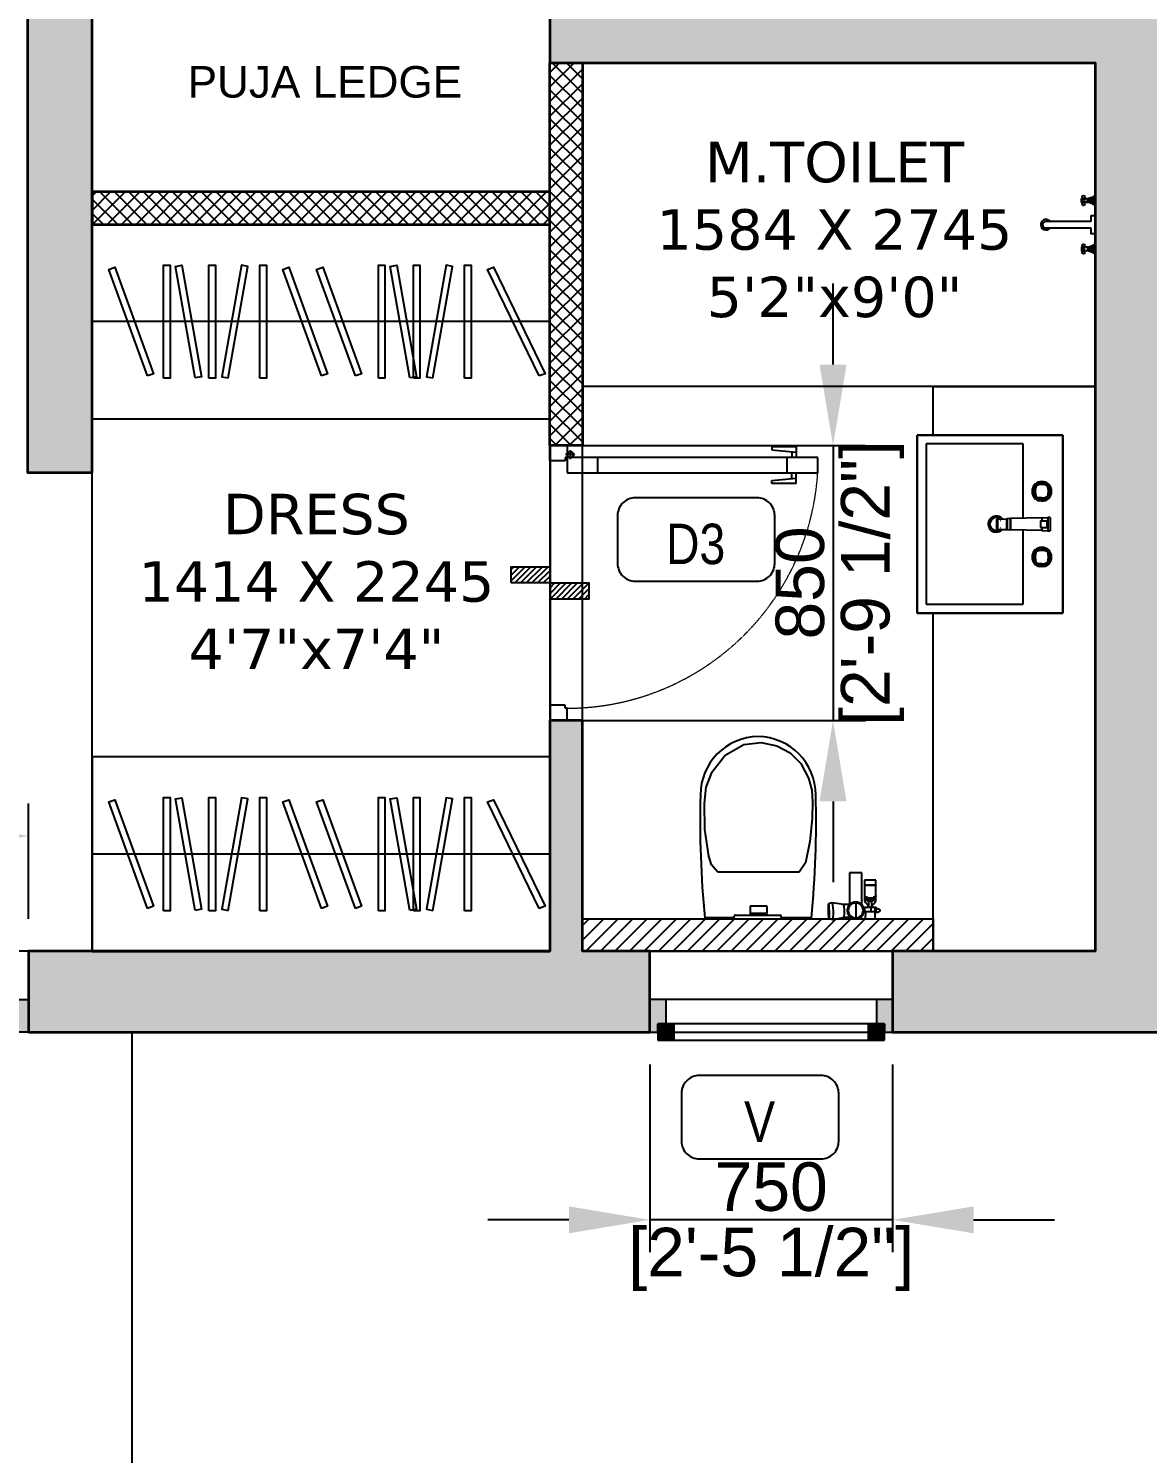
# Model space of a CAD drawing. Header units: millimetres. Extents: x 91566 to 131129, y 141753 to 207061.
# Drawn here: x 117764 to 121221, y 186904 to 191308 of the extents above; entities that cross this region are included whole.
import ezdxf
from ezdxf.enums import TextEntityAlignment as Align

# ---------------------------------------------------------------- set-up
doc = ezdxf.new("R2010")
doc.units = ezdxf.units.MM
doc.linetypes.add('3.5BHK EAST-UN-5$0$DASHED', pattern=[0.75, 0.5, -0.25])
for name, color, linetype in [('A-Dimensions', 4, 'Continuous'), ('A-Door', 11, 'Continuous'), ('A-Door Line', 8, 'Continuous'), ('A-Elevation 10', 8, 'Continuous'), ('A-Fixture', 8, 'Continuous'), ('A-Furniture', 8, 'Continuous'), ('A-Hatch', 252, 'Continuous'), ('A-Room Boundary', 44, 'Continuous'), ('A-Text Main', 44, 'Continuous'), ('A-Ventilator', 4, 'Continuous'), ('A-Window', 4, 'Continuous')]:
    doc.layers.add(name, color=color, linetype=linetype)
doc.layers.add('A-Wall', color=240, linetype='Continuous', lineweight=35)
doc.styles.add('2024-08-29_TOWER-A$0$simplex-0.8', font='simplex.shx', dxfattribs={"width": 0.8})
doc.styles.add('3BHK  WEST_UN-2$0$grid_text', font='verdana.ttf')
doc.styles.add('3BHK  WEST_UN-2$0$Standard', font='arial.ttf')
doc.styles.add('ARIAL', font='ARIALN.TTF')
doc.styles.add('S', font='arial.ttf', dxfattribs={"height": 150})
doc.dimstyles.new('DIMSMALL', dxfattribs={"dimtxt": 150, "dimasz": 250, "dimexe": 100, "dimexo": 100, "dimgap": 25, "dimtad": 1, "dimdec": 0, "dimzin": 0, "dimdsep": 46, "dimtxsty": 'S', "dimcen": 0, "dimdle": 100, "dimclrd": 8, "dimclre": 8, "dimclrt": 256, "dimazin": 0, "dimtfac": 1, "dimtdec": 0, "dimtix": 1, "dimtmove": 0, "dimatfit": 3, "dimldrblk": '12_DatumFilled', "dimfxl": 1, "dimtolj": 1, "dimtzin": 0, "dimlwd": -1, "dimlwe": -1, "dimarcsym": 1})

# ---------------------------------------------------------------- blocks, each defined once
blk = doc.blocks.new('A$C3fc7931c')
at = {"layer": 'A-Window', "linetype": 'Continuous'}
for points in [[(0, -150), (0, -250), (50, -250), (50, -150)], [(1100, -250), (1100, -150), (1050, -150), (1050, -250)]]:
    blk.add_hatch(color=256, dxfattribs=at).paths.add_polyline_path(points)
for p, q in [((0, -150), (0, 0)), ((1100, 0), (0, 0)), ((0, -150), (0, 0)), ((1100, -150), (1100, 0)), ((1100, -150), (1100, 0)), ((0, -250), (0, -150)), ((0, -150), (50, -150)), ((0, -250), (0, -150)), ((0, -250), (0, -150)), ((50, -150), (50, -250)), ((50, -150), (1050, -150)), ((1050, -250), (1050, -150)), ((1050, -150), (1100, -150)), ((1100, -250), (1100, -150)), ((1100, -250), (1100, -150)), ((1100, -250), (1100, -150)), ((1050, -200), (50, -200)), ((1100, -250), (0, -250)), ((50, -250), (0, -250)), ((1050, -250), (50, -250)), ((1100, -250), (1050, -250))]:
    blk.add_line(p, q, dxfattribs=at)
blk = doc.blocks.new('A$C9b4d8ff6')
at = {"layer": 'A-Door'}
for p, q in [((84.9, 827.1), (37.7, 827.1)), ((37.7, 827.1), (37.8, 53.1)), ((85, 53.1), (84.9, 827.1)), ((4.7, 761.1), (37.7, 761.1)), ((4.7, 761.1), (4.7, 685.5)), ((14.1, 685.5), (21.1, 761.1)), ((117.9, 761.1), (84.9, 761.1)), ((108.5, 685.5), (101.5, 761.1)), ((117.9, 761.1), (118, 685.5)), ((19.8, 746.9), (37.7, 746.9)), ((84.9, 732.7), (37.7, 732.7)), ((102.8, 746.9), (84.9, 746.9)), ((4.7, 685.5), (14.1, 685.5)), ((118, 685.5), (108.5, 685.5)), ((84.9, 147.5), (37.7, 147.5)), ((0, 0), (0, 53.1)), ((0, 53.1), (37.8, 53.1)), ((14.2, 62.5), (42.5, 62.5)), ((28.3, 76.7), (28.3, 48.4)), ((37.8, 53.1), (85, 53.1)), ((37.8, 53.1), (37.8, 47.2)), ((37.8, 47.2), (47.2, 47.2)), ((47.2, 47.2), (47.2, 0)), ((85, 53.1), (85, 53.1)), ((802.8, 47.2), (802.8, 0.1)), ((812.2, 47.2), (802.8, 47.2)), ((850, 53.2), (812.2, 53.1)), ((812.2, 53.1), (812.2, 47.2)), ((850, 0.1), (850, 53.2)), ((47.2, 0), (0, 0)), ((802.8, 0.1), (850, 0.1))]:
    blk.add_line(p, q, dxfattribs=at)
blk.add_circle((28.3, 62.5), 9.44, dxfattribs=at)
at = {"layer": 'A-Door', "linetype": '3.5BHK EAST-UN-5$0$DASHED', "lineweight": 0}
blk.add_arc((35.5, 52), 776.7, 0.0858, 86.3542, dxfattribs=at)
blk = doc.blocks.new('A$Cf00fcc3f')
at = {"layer": 'A-Fixture'}
for p, q in [((0, 0), (0, -450)), ((550, 0), (0, 0)), ((0, -450), (0, 0)), ((0, 0), (550, 0)), ((550, -450), (550, 0)), ((550, 0), (550, -450)), ((151.6, -42.4), (150.8, -44.3)), ((151.6, -42.4), (153.6, -41.5)), ((153.7, -44.5), (151.6, -42.4)), ((153.6, -41.5), (163.5, -38.6)), ((155.5, -43.7), (153.6, -41.5)), ((155.5, -43.7), (153.7, -44.5)), ((157.1, -39.5), (155.1, -41.1)), ((164.2, -43.3), (155.2, -46)), ((155.5, -43.7), (164.5, -41)), ((162.3, -36.7), (157.1, -39.5)), ((167.9, -35), (162.3, -36.7)), ((163.5, -38.6), (173.8, -37.6)), ((163.5, -38.6), (164.5, -41)), ((173.8, -42.3), (164.2, -43.3)), ((173.8, -42.3), (164.2, -43.3)), ((164.5, -41), (173.8, -40.1)), ((173.8, -43.9), (164.5, -44.9)), ((173.8, -34.4), (167.9, -35)), ((179.7, -35), (173.8, -34.4)), ((179.7, -35), (173.8, -34.4)), ((173.8, -37.6), (184.1, -38.6)), ((173.8, -37.6), (173.8, -40.1)), ((173.8, -40.1), (183.2, -41)), ((183.4, -43.3), (173.8, -42.3)), ((183.1, -44.9), (173.8, -43.9)), ((185.4, -36.7), (179.7, -35)), ((185.4, -36.7), (179.7, -35)), ((184.1, -38.6), (183.2, -41)), ((183.2, -41), (192.2, -43.7)), ((183.4, -43.3), (192.4, -46)), ((192.4, -46), (183.4, -43.3)), ((184.1, -38.6), (194.1, -41.5)), ((190.6, -39.5), (185.4, -36.7)), ((190.6, -39.5), (185.4, -36.7)), ((192.5, -41.1), (190.6, -39.5)), ((192.5, -41.1), (190.6, -39.5)), ((192.2, -43.7), (194.1, -41.5)), ((192.2, -43.7), (193.9, -44.5)), ((193.9, -44.5), (196, -42.4)), ((194.1, -41.5), (196, -42.4)), ((196, -42.4), (196.9, -44.3)), ((254.8, -39.2), (296, -39.2)), ((254.8, -39.2), (255, -45.5)), ((295.9, -45.5), (296, -39.2)), ((354.8, -42.4), (354, -44.3)), ((354.8, -42.4), (356.8, -41.5)), ((356.9, -44.5), (354.8, -42.4)), ((356.8, -41.5), (366.7, -38.6)), ((358.7, -43.7), (356.8, -41.5)), ((358.7, -43.7), (356.9, -44.5)), ((360.3, -39.5), (358.3, -41.1)), ((367.4, -43.3), (358.4, -46)), ((358.7, -43.7), (367.7, -41)), ((365.5, -36.7), (360.3, -39.5)), ((371.1, -35), (365.5, -36.7)), ((366.7, -38.6), (377, -37.6)), ((366.7, -38.6), (367.7, -41)), ((377, -42.3), (367.4, -43.3)), ((377, -42.3), (367.4, -43.3)), ((367.7, -41), (377, -40.1)), ((377, -43.9), (367.7, -44.9)), ((377, -34.4), (371.1, -35)), ((382.9, -35), (377, -34.4)), ((382.9, -35), (377, -34.4)), ((377, -37.6), (387.3, -38.6)), ((377, -37.6), (377, -40.1)), ((377, -40.1), (386.4, -41)), ((386.6, -43.3), (377, -42.3)), ((386.3, -44.9), (377, -43.9)), ((388.6, -36.7), (382.9, -35)), ((388.6, -36.7), (382.9, -35)), ((387.3, -38.6), (386.4, -41)), ((386.4, -41), (395.4, -43.7)), ((386.6, -43.3), (395.6, -46)), ((395.6, -46), (386.6, -43.3)), ((387.3, -38.6), (397.3, -41.5)), ((393.8, -39.5), (388.6, -36.7)), ((393.8, -39.5), (388.6, -36.7)), ((395.7, -41.1), (393.8, -39.5)), ((395.7, -41.1), (393.8, -39.5)), ((395.4, -43.7), (397.3, -41.5)), ((395.4, -43.7), (397.1, -44.5)), ((397.1, -44.5), (399.2, -42.4)), ((397.3, -41.5), (399.2, -42.4)), ((399.2, -42.4), (400.1, -44.3)), ((144.2, -58.7), (143.6, -64.6)), ((143.6, -64.6), (144.2, -70.5)), ((143.6, -64.6), (144.2, -70.5)), ((145.9, -53), (144.2, -58.7)), ((144.2, -70.5), (145.9, -76.1)), ((144.2, -70.5), (145.9, -76.1)), ((148.7, -47.8), (145.9, -53)), ((145.9, -76.1), (148.7, -81.3)), ((145.9, -76.1), (148.7, -81.3)), ((146.8, -64.6), (147.8, -54.3)), ((147.8, -74.9), (146.8, -64.6)), ((149.4, -64.6), (146.8, -64.6)), ((147.8, -54.3), (150.8, -44.3)), ((147.8, -54.3), (150.3, -55.2)), ((147.8, -74.9), (150.3, -73.9)), ((150.8, -84.8), (147.8, -74.9)), ((150.3, -45.9), (148.7, -47.8)), ((148.7, -81.3), (150.3, -83.2)), ((148.7, -81.3), (150.3, -83.2)), ((149.4, -64.6), (150.3, -55.2)), ((150.3, -73.9), (149.4, -64.6)), ((150.3, -55.2), (152.9, -46.2)), ((152.9, -82.9), (150.3, -73.9)), ((150.8, -44.3), (152.9, -46.2)), ((150.8, -84.8), (152.9, -82.9)), ((151.6, -86.8), (150.8, -84.8)), ((152.5, -55), (151.6, -64.6)), ((151.6, -64.6), (152.5, -74.2)), ((151.6, -64.6), (152.5, -74.2)), ((151.6, -86.8), (153.7, -84.7)), ((151.6, -86.8), (153.6, -87.6)), ((155.2, -46), (152.5, -55)), ((155.2, -46), (152.5, -55)), ((152.5, -74.2), (155.2, -83.2)), ((152.5, -74.2), (155.2, -83.2)), ((153.7, -44.5), (152.9, -46.2)), ((152.9, -82.9), (153.7, -84.7)), ((154.1, -55.3), (153.2, -64.6)), ((153.2, -64.6), (154.1, -73.9)), ((155.5, -85.5), (153.6, -87.6)), ((163.5, -90.6), (153.6, -87.6)), ((153.7, -84.7), (155.5, -85.5)), ((156.4, -47.2), (154.1, -55.3)), ((154.1, -73.9), (156.4, -81.9)), ((155.2, -83.2), (164.2, -85.9)), ((155.2, -83.2), (164.2, -85.9)), ((164.5, -88.1), (155.5, -85.5)), ((164.5, -44.9), (156.4, -47.2)), ((156.4, -81.9), (164.5, -84.3)), ((164.2, -85.9), (173.8, -86.8)), ((164.2, -85.9), (173.8, -86.8)), ((164.5, -84.3), (173.8, -85.2)), ((173.8, -85.2), (183.1, -84.3)), ((173.8, -86.8), (183.4, -85.9)), ((173.8, -86.8), (183.4, -85.9)), ((191.2, -47.2), (183.1, -44.9)), ((183.1, -84.3), (191.2, -81.9)), ((192.2, -85.5), (183.2, -88.1)), ((183.4, -85.9), (192.4, -83.2)), ((183.4, -85.9), (192.4, -83.2)), ((194.1, -87.6), (184.1, -90.6)), ((191.2, -47.2), (193.5, -55.3)), ((191.2, -81.9), (193.5, -73.9)), ((192.2, -85.5), (193.9, -84.7)), ((192.2, -85.5), (194.1, -87.6)), ((192.4, -46), (195.1, -55)), ((192.4, -83.2), (195.1, -74.2)), ((192.4, -83.2), (195.1, -74.2)), ((194.4, -64.6), (193.5, -55.3)), ((194.4, -64.6), (193.5, -73.9)), ((193.9, -44.5), (194.7, -46.2)), ((193.9, -84.7), (194.7, -82.9)), ((193.9, -84.7), (196, -86.8)), ((196, -86.8), (194.1, -87.6)), ((196.9, -44.3), (194.7, -46.2)), ((194.7, -46.2), (197.4, -55.2)), ((197.4, -73.9), (194.7, -82.9)), ((196.9, -84.8), (194.7, -82.9)), ((195.1, -55), (196, -64.6)), ((196, -64.6), (195.1, -74.2)), ((196, -86.8), (196.9, -84.8)), ((196.9, -44.3), (199.8, -54.3)), ((199.8, -74.9), (196.9, -84.8)), ((198.9, -47.8), (197.3, -45.9)), ((198.9, -47.8), (197.3, -45.9)), ((197.3, -83.2), (198.9, -81.3)), ((197.3, -83.2), (198.9, -81.3)), ((199.8, -54.3), (197.4, -55.2)), ((197.4, -55.2), (198.3, -64.6)), ((198.3, -64.6), (197.4, -73.9)), ((199.8, -74.9), (197.4, -73.9)), ((198.3, -64.6), (200.8, -64.6)), ((201.7, -53), (198.9, -47.8)), ((201.7, -53), (198.9, -47.8)), ((198.9, -81.3), (201.7, -76.1)), ((198.9, -81.3), (201.7, -76.1)), ((199.8, -54.3), (200.8, -64.6)), ((200.8, -64.6), (199.8, -74.9)), ((203.4, -58.7), (201.7, -53)), ((203.4, -58.7), (201.7, -53)), ((201.7, -76.1), (203.4, -70.5)), ((201.7, -76.1), (203.4, -70.5)), ((203.4, -58.7), (204, -64.6)), ((204, -64.6), (203.4, -58.7)), ((204, -64.6), (203.4, -70.5)), ((204, -64.6), (203.4, -70.5)), ((255.5, -64.6), (255, -45.5)), ((255, -45.5), (295.9, -45.5)), ((255.5, -64.6), (258.3, -160.2)), ((255.5, -64.6), (265.1, -64.6)), ((265.1, -68.5), (265.1, -47.9)), ((285.7, -47.9), (265.1, -47.9)), ((265.1, -68.5), (285.7, -68.5)), ((285.7, -68.5), (285.7, -47.9)), ((285.7, -64.6), (295.3, -64.6)), ((295.3, -64.6), (292.6, -160.2)), ((295.3, -64.6), (295.9, -45.5)), ((347.4, -58.7), (346.8, -64.6)), ((346.8, -64.6), (347.4, -70.5)), ((346.8, -64.6), (347.4, -70.5)), ((349.1, -53), (347.4, -58.7)), ((347.4, -70.5), (349.1, -76.1)), ((347.4, -70.5), (349.1, -76.1)), ((351.9, -47.8), (349.1, -53)), ((349.1, -76.1), (351.9, -81.3)), ((349.1, -76.1), (351.9, -81.3)), ((350, -64.6), (351, -54.3)), ((351, -74.9), (350, -64.6)), ((352.6, -64.6), (350, -64.6)), ((351, -54.3), (354, -44.3)), ((351, -54.3), (353.5, -55.2)), ((351, -74.9), (353.5, -73.9)), ((354, -84.8), (351, -74.9)), ((353.5, -45.9), (351.9, -47.8)), ((351.9, -81.3), (353.5, -83.2)), ((351.9, -81.3), (353.5, -83.2)), ((352.6, -64.6), (353.5, -55.2)), ((353.5, -73.9), (352.6, -64.6)), ((353.5, -55.2), (356.1, -46.2)), ((356.1, -82.9), (353.5, -73.9)), ((354, -44.3), (356.1, -46.2)), ((354, -84.8), (356.1, -82.9)), ((354.8, -86.8), (354, -84.8)), ((355.7, -55), (354.8, -64.6)), ((354.8, -64.6), (355.7, -74.2)), ((354.8, -64.6), (355.7, -74.2)), ((354.8, -86.8), (356.9, -84.7)), ((354.8, -86.8), (356.8, -87.6)), ((358.4, -46), (355.7, -55)), ((358.4, -46), (355.7, -55)), ((355.7, -74.2), (358.4, -83.2)), ((355.7, -74.2), (358.4, -83.2)), ((356.9, -44.5), (356.1, -46.2)), ((356.1, -82.9), (356.9, -84.7)), ((357.3, -55.3), (356.4, -64.6)), ((356.4, -64.6), (357.3, -73.9)), ((358.7, -85.5), (356.8, -87.6)), ((366.7, -90.6), (356.8, -87.6)), ((356.9, -84.7), (358.7, -85.5)), ((359.6, -47.2), (357.3, -55.3)), ((357.3, -73.9), (359.6, -81.9)), ((358.4, -83.2), (367.4, -85.9)), ((358.4, -83.2), (367.4, -85.9)), ((367.7, -88.1), (358.7, -85.5)), ((367.7, -44.9), (359.6, -47.2)), ((359.6, -81.9), (367.7, -84.3)), ((367.4, -85.9), (377, -86.8)), ((367.4, -85.9), (377, -86.8)), ((367.7, -84.3), (377, -85.2)), ((377, -85.2), (386.3, -84.3)), ((377, -86.8), (386.6, -85.9)), ((377, -86.8), (386.6, -85.9)), ((394.4, -47.2), (386.3, -44.9)), ((386.3, -84.3), (394.4, -81.9)), ((395.4, -85.5), (386.4, -88.1)), ((386.6, -85.9), (395.6, -83.2)), ((386.6, -85.9), (395.6, -83.2)), ((397.3, -87.6), (387.3, -90.6)), ((394.4, -47.2), (396.7, -55.3)), ((394.4, -81.9), (396.7, -73.9)), ((395.4, -85.5), (397.1, -84.7)), ((395.4, -85.5), (397.3, -87.6)), ((395.6, -46), (398.3, -55)), ((395.6, -83.2), (398.3, -74.2)), ((395.6, -83.2), (398.3, -74.2)), ((397.6, -64.6), (396.7, -55.3)), ((397.6, -64.6), (396.7, -73.9)), ((397.1, -44.5), (397.9, -46.2)), ((397.1, -84.7), (397.9, -82.9)), ((397.1, -84.7), (399.2, -86.8)), ((399.2, -86.8), (397.3, -87.6)), ((400.1, -44.3), (397.9, -46.2)), ((397.9, -46.2), (400.6, -55.2)), ((400.6, -73.9), (397.9, -82.9)), ((400.1, -84.8), (397.9, -82.9)), ((398.3, -55), (399.2, -64.6)), ((399.2, -64.6), (398.3, -74.2)), ((399.2, -86.8), (400.1, -84.8)), ((400.1, -44.3), (403, -54.3)), ((403, -74.9), (400.1, -84.8)), ((402.1, -47.8), (400.5, -45.9)), ((402.1, -47.8), (400.5, -45.9)), ((400.5, -83.2), (402.1, -81.3)), ((400.5, -83.2), (402.1, -81.3)), ((403, -54.3), (400.6, -55.2)), ((400.6, -55.2), (401.5, -64.6)), ((401.5, -64.6), (400.6, -73.9)), ((403, -74.9), (400.6, -73.9)), ((401.5, -64.6), (404, -64.6)), ((404.9, -53), (402.1, -47.8)), ((404.9, -53), (402.1, -47.8)), ((402.1, -81.3), (404.9, -76.1)), ((402.1, -81.3), (404.9, -76.1)), ((403, -54.3), (404, -64.6)), ((404, -64.6), (403, -74.9)), ((406.6, -58.7), (404.9, -53)), ((406.6, -58.7), (404.9, -53)), ((404.9, -76.1), (406.6, -70.5)), ((404.9, -76.1), (406.6, -70.5)), ((406.6, -58.7), (407.2, -64.6)), ((406.6, -58.7), (407.2, -64.6)), ((407.2, -64.6), (406.6, -70.5)), ((407.2, -64.6), (406.6, -70.5)), ((257.2, -122), (27.5, -122)), ((27.5, -122), (27.5, -422)), ((155.1, -88.1), (157.1, -89.7)), ((155.1, -88.1), (157.1, -89.7)), ((157.1, -89.7), (162.3, -92.4)), ((157.1, -89.7), (162.3, -92.4)), ((162.3, -92.4), (167.9, -94.2)), ((162.3, -92.4), (167.9, -94.2)), ((163.5, -90.6), (164.5, -88.1)), ((173.8, -91.6), (163.5, -90.6)), ((173.8, -89), (164.5, -88.1)), ((167.9, -94.2), (173.8, -94.7)), ((167.9, -94.2), (173.8, -94.7)), ((183.2, -88.1), (173.8, -89)), ((173.8, -91.6), (173.8, -89)), ((184.1, -90.6), (173.8, -91.6)), ((173.8, -94.7), (179.7, -94.2)), ((173.8, -94.7), (179.7, -94.2)), ((179.7, -94.2), (185.4, -92.4)), ((179.7, -94.2), (185.4, -92.4)), ((184.1, -90.6), (183.2, -88.1)), ((185.4, -92.4), (190.6, -89.7)), ((185.4, -92.4), (190.6, -89.7)), ((190.6, -89.7), (192.5, -88.1)), ((190.6, -89.7), (192.5, -88.1)), ((522.5, -122), (293.7, -122)), ((358.3, -88.1), (360.3, -89.7)), ((358.3, -88.1), (360.3, -89.7)), ((360.3, -89.7), (365.5, -92.4)), ((360.3, -89.7), (365.5, -92.4)), ((365.5, -92.4), (371.1, -94.2)), ((365.5, -92.4), (371.1, -94.2)), ((366.7, -90.6), (367.7, -88.1)), ((377, -91.6), (366.7, -90.6)), ((377, -89), (367.7, -88.1)), ((371.1, -94.2), (377, -94.7)), ((371.1, -94.2), (377, -94.7)), ((386.4, -88.1), (377, -89)), ((377, -91.6), (377, -89)), ((387.3, -90.6), (377, -91.6)), ((377, -94.7), (382.9, -94.2)), ((377, -94.7), (382.9, -94.2)), ((382.9, -94.2), (388.6, -92.4)), ((382.9, -94.2), (388.6, -92.4)), ((387.3, -90.6), (386.4, -88.1)), ((388.6, -92.4), (393.8, -89.7)), ((388.6, -92.4), (393.8, -89.7)), ((393.8, -89.7), (395.7, -88.1)), ((393.8, -89.7), (395.7, -88.1)), ((522.5, -422), (522.5, -122)), ((258.3, -162.3), (258.3, -160.2)), ((292.6, -160.2), (258.3, -160.2)), ((258.3, -162.3), (258.6, -171.8)), ((258.3, -162.3), (292.5, -162.3)), ((258.6, -171.8), (258.6, -172.7)), ((258.6, -171.8), (292.2, -171.8)), ((259.4, -201.1), (258.6, -172.7)), ((292.2, -172.7), (258.6, -172.7)), ((291.4, -201.1), (292.2, -172.7)), ((292.2, -171.8), (292.5, -162.3)), ((292.2, -171.8), (292.2, -172.7)), ((292.6, -160.2), (292.5, -162.3)), ((259.4, -201.1), (259.5, -204.3)), ((259.4, -201.1), (291.4, -201.1)), ((259.5, -204.3), (291.3, -204.3)), ((264.3, -192.3), (264.3, -190.8)), ((286.5, -192.3), (286.5, -190.8)), ((291.3, -204.3), (291.4, -201.1)), ((27.5, -422), (522.5, -422)), ((0, -450), (550, -450)), ((550, -450), (0, -450))]:
    blk.add_line(p, q, dxfattribs=at)
for radius, start, end in [(25, 130.6704, 0), (20, 145.6811, 0), (25, 0, 45), (20, 0, 24.0891)]:
    blk.add_arc((275, -205), radius, start, end, dxfattribs=at)
blk = doc.blocks.new('3BHK  WEST_UN-2$0$fgdskokjmfv')
at = {"layer": 'A-Fixture', "linetype": 'Continuous'}
for p, q in [((15769231.8, 1072211.9), (15769232.1, 1072190)), ((15769309.2, 1072211.9), (15769231.8, 1072211.9)), ((15769262.2, 1072190), (15769262.5, 1072211.9)), ((15769274.3, 1072211.9), (15769274.3, 1072210.2)), ((15769274.3, 1072210.2), (15769274.3, 1072208.5)), ((15769274.3, 1072208.5), (15769274.3, 1072206.8)), ((15769274.3, 1072206.8), (15769274.3, 1072205.4)), ((15769292.1, 1072163.3), (15769292.1, 1072209.4)), ((15769309.2, 1072211.4), (15769309.2, 1072211.9)), ((15769309.2, 1072209.7), (15769309.2, 1072211.4)), ((15769309.2, 1072208), (15769309.2, 1072209.7)), ((15769309.2, 1072206.4), (15769309.2, 1072208)), ((15769309.2, 1072206), (15769309.2, 1072206.4)), ((15769328, 1072207), (15769309.9, 1072206.4)), ((15769362.5, 1072214.8), (15769328, 1072207)), ((15769362.5, 1072214.8), (15769374.5, 1072212)), ((15769428.5, 1072209.1), (15769522.1, 1072209.1)), ((15769667.1, 1072211.9), (15769522.1, 1072211.9)), ((15769522.1, 1072211.9), (15769522.1, 1072203.9)), ((15769664.1, 1072200.9), (15769525.1, 1072200.9)), ((15769618.4, 1072200.9), (15769565.9, 1072200.9)), ((15769565.9, 1072200.9), (15769565.9, 1072197.6)), ((15769618.4, 1072197.6), (15769618.4, 1072200.9)), ((15769667.1, 1072211.9), (15769667.1, 1072203.9)), ((15769667.1, 1072209.1), (15769758.5, 1072209.1)), ((15769217.4, 1072186.7), (15769217.5, 1072186.9)), ((15769217.4, 1072186.5), (15769217.4, 1072186.7)), ((15769217.4, 1072186.3), (15769217.4, 1072186.5)), ((15769217.4, 1072186.1), (15769217.4, 1072186.3)), ((15769217.4, 1072186.3), (15769217.4, 1072186.3)), ((15769217.5, 1072185.9), (15769217.4, 1072186.1)), ((15769217.5, 1072187.3), (15769217.6, 1072187.5)), ((15769217.5, 1072187.1), (15769217.5, 1072187.3)), ((15769217.5, 1072186.9), (15769217.5, 1072187.1)), ((15769217.5, 1072185.7), (15769217.5, 1072185.9)), ((15769217.5, 1072185.5), (15769217.5, 1072185.7)), ((15769217.5, 1072185.3), (15769217.5, 1072185.5)), ((15769217.6, 1072185.1), (15769217.5, 1072185.3)), ((15769217.6, 1072187.7), (15769217.7, 1072187.9)), ((15769217.6, 1072187.5), (15769217.6, 1072187.7)), ((15769217.6, 1072184.9), (15769217.6, 1072185.1)), ((15769217.7, 1072184.7), (15769217.6, 1072184.9)), ((15769217.7, 1072187.9), (15769217.8, 1072188.1)), ((15769217.8, 1072184.5), (15769217.7, 1072184.7)), ((15769217.8, 1072188.3), (15769217.9, 1072188.5)), ((15769217.8, 1072188.1), (15769217.8, 1072188.3)), ((15769217.8, 1072184.3), (15769217.8, 1072184.5)), ((15769217.9, 1072184.2), (15769217.8, 1072184.3)), ((15769217.9, 1072188.5), (15769218, 1072188.7)), ((15769218, 1072184), (15769217.9, 1072184.2)), ((15769218, 1072188.7), (15769218.1, 1072188.8)), ((15769218.1, 1072183.8), (15769218, 1072184)), ((15769218.1, 1072188.8), (15769218.2, 1072189)), ((15769218.2, 1072183.6), (15769218.1, 1072183.8)), ((15769218.2, 1072189), (15769218.3, 1072189.2)), ((15769218.3, 1072183.5), (15769218.2, 1072183.6)), ((15769218.3, 1072189.2), (15769218.4, 1072189.3)), ((15769218.5, 1072183.3), (15769218.3, 1072183.5)), ((15769218.4, 1072189.3), (15769218.5, 1072189.5)), ((15769218.5, 1072189.5), (15769218.7, 1072189.6)), ((15769218.6, 1072183.2), (15769218.5, 1072183.3)), ((15769218.7, 1072183), (15769218.6, 1072183.2)), ((15769218.7, 1072189.6), (15769218.8, 1072189.8)), ((15769218.8, 1072182.9), (15769218.7, 1072183)), ((15769218.8, 1072189.8), (15769218.9, 1072189.9)), ((15769219, 1072182.7), (15769218.8, 1072182.9)), ((15769218.9, 1072189.9), (15769219.1, 1072190.1)), ((15769219.1, 1072182.6), (15769219, 1072182.7)), ((15769219.1, 1072190.1), (15769219.2, 1072190.2)), ((15769219.3, 1072182.5), (15769219.1, 1072182.6)), ((15769219.2, 1072190.2), (15769219.4, 1072190.3)), ((15769219.4, 1072182.3), (15769219.3, 1072182.5)), ((15769219.4, 1072190.3), (15769219.6, 1072190.4)), ((15769219.6, 1072182.2), (15769219.4, 1072182.3)), ((15769219.6, 1072190.4), (15769219.7, 1072190.6)), ((15769219.8, 1072182.1), (15769219.6, 1072182.2)), ((15769219.7, 1072190.6), (15769219.9, 1072190.7)), ((15769219.9, 1072182), (15769219.8, 1072182.1)), ((15769219.9, 1072190.7), (15769220.1, 1072190.8)), ((15769220.1, 1072181.9), (15769219.9, 1072182)), ((15769220.1, 1072190.8), (15769220.3, 1072190.8)), ((15769220.3, 1072181.8), (15769220.1, 1072181.9)), ((15769220.3, 1072190.8), (15769220.4, 1072190.9)), ((15769220.5, 1072181.7), (15769220.3, 1072181.8)), ((15769220.4, 1072190.9), (15769220.6, 1072191)), ((15769220.7, 1072181.7), (15769220.5, 1072181.7)), ((15769220.6, 1072191), (15769220.8, 1072191.1)), ((15769220.9, 1072181.6), (15769220.7, 1072181.7)), ((15769220.8, 1072191.1), (15769221, 1072191.1)), ((15769221, 1072181.5), (15769220.9, 1072181.6)), ((15769221, 1072191.1), (15769221.2, 1072191.2)), ((15769221.2, 1072181.5), (15769221, 1072181.5)), ((15769221.2, 1072191.2), (15769221.4, 1072191.2)), ((15769221.4, 1072181.4), (15769221.2, 1072181.5)), ((15769221.4, 1072191.2), (15769221.6, 1072191.3)), ((15769221.6, 1072181.4), (15769221.4, 1072181.4)), ((15769221.6, 1072191.3), (15769221.8, 1072191.3)), ((15769221.8, 1072181.4), (15769221.6, 1072181.4)), ((15769221.8, 1072191.3), (15769222, 1072191.3)), ((15769222, 1072181.4), (15769221.8, 1072181.4)), ((15769222, 1072191.3), (15769222.2, 1072191.3)), ((15769222.2, 1072181.3), (15769222, 1072181.4)), ((15769222.2, 1072191.3), (15769222.4, 1072191.3)), ((15769222.4, 1072181.3), (15769222.2, 1072181.3)), ((15769222.4, 1072191.3), (15769222.4, 1072191.3)), ((15769222.5, 1072191.3), (15769222.4, 1072191.3)), ((15769222.4, 1072191.3), (15769222.4, 1072191.3)), ((15769222.4, 1072191.3), (15769222.5, 1072191.3)), ((15769222.5, 1072181.3), (15769222.4, 1072181.3)), ((15769222.4, 1072181.3), (15769222.4, 1072181.3)), ((15769222.4, 1072181.3), (15769222.5, 1072181.3)), ((15769222.6, 1072191.3), (15769222.5, 1072191.3)), ((15769222.5, 1072191.3), (15769222.5, 1072191.3)), ((15769222.5, 1072191.3), (15769222.7, 1072191.3)), ((15769222.6, 1072181.3), (15769222.5, 1072181.3)), ((15769222.5, 1072181.3), (15769222.5, 1072181.3)), ((15769222.5, 1072181.3), (15769222.7, 1072181.3)), ((15769222.8, 1072191.3), (15769222.6, 1072191.3)), ((15769222.8, 1072181.3), (15769222.6, 1072181.3)), ((15769222.7, 1072191.3), (15769222.9, 1072191.3)), ((15769222.7, 1072181.3), (15769222.8, 1072181.3)), ((15769232.1, 1072191.3), (15769222.8, 1072191.3)), ((15769222.8, 1072181.3), (15769228.8, 1072181.3)), ((15769223, 1072181.3), (15769222.8, 1072181.3)), ((15769222.9, 1072191.3), (15769223.1, 1072191.3)), ((15769223.3, 1072181.3), (15769223, 1072181.3)), ((15769223.1, 1072191.3), (15769223.4, 1072191.3)), ((15769223.6, 1072181.3), (15769223.3, 1072181.3)), ((15769223.4, 1072191.3), (15769223.8, 1072191.3)), ((15769224, 1072181.3), (15769223.6, 1072181.3)), ((15769223.8, 1072191.3), (15769224.2, 1072191.3)), ((15769224.4, 1072181.3), (15769224, 1072181.3)), ((15769224.2, 1072191.3), (15769224.7, 1072191.3)), ((15769224.9, 1072181.3), (15769224.4, 1072181.3)), ((15769228.6, 1072190), (15769228.8, 1072176)), ((15769228.7, 1072190), (15769232.9, 1072190)), ((15769233.2, 1072176), (15769228.9, 1072176)), ((15769232.9, 1072190), (15769239.6, 1072190)), ((15769233.1, 1072183), (15769232.9, 1072190)), ((15769233.2, 1072176), (15769233.1, 1072183)), ((15769239.6, 1072176), (15769233.2, 1072176)), ((15769239.6, 1072190), (15769243.9, 1072190)), ((15769243.8, 1072176), (15769239.6, 1072176)), ((15769240, 1072176), (15769240, 1072167.3)), ((15769240, 1072155.2), (15769240, 1072152.4)), ((15769242, 1072176), (15769242, 1072161.6)), ((15769243.9, 1072183), (15769243.8, 1072176)), ((15769247.1, 1072176), (15769243.8, 1072176)), ((15769243.9, 1072190), (15769247.1, 1072190)), ((15769243.9, 1072190), (15769243.9, 1072183)), ((15769247.1, 1072190), (15769264.5, 1072190)), ((15769264.4, 1072176), (15769247.1, 1072176)), ((15769252.2, 1072161.6), (15769252.2, 1072176)), ((15769254.3, 1072167.3), (15769254.3, 1072176)), ((15769254.3, 1072152.4), (15769254.3, 1072155.2)), ((15769262.2, 1072191.3), (15769262.5, 1072191.3)), ((15769262.5, 1072191.3), (15769263.8, 1072191.3)), ((15769263.8, 1072191.3), (15769265.2, 1072191.3)), ((15769264.4, 1072183), (15769264.5, 1072190)), ((15769264.4, 1072176), (15769264.4, 1072183)), ((15769265.9, 1072181.3), (15769264.5, 1072181.3)), ((15769265.2, 1072191.3), (15769266.5, 1072191.3)), ((15769266.6, 1072181.3), (15769265.9, 1072181.3)), ((15769273.1, 1072167.7), (15769273.1, 1072069.7)), ((15769311.1, 1072167.5), (15769329.3, 1072168.1)), ((15769311.2, 1072069.7), (15769311.2, 1072167.7)), ((15769329.3, 1072168.1), (15769364.2, 1072162.5)), ((15769364.3, 1072162.5), (15769376.1, 1072166)), ((15769618.4, 1072194.8), (15769565.9, 1072194.8)), ((15769565.9, 1072194.8), (15769565.9, 1072174.4)), ((15769567.3, 1072172.9), (15769616.9, 1072172.9)), ((15769567.4, 1072196.1), (15769616.9, 1072196.1)), ((15769618.4, 1072174.4), (15769618.4, 1072194.8)), ((15769229.4, 1072152.1), (15769229.4, 1072141.2)), ((15769229.6, 1072148.4), (15769264.6, 1072148.4)), ((15769229.6, 1072148.4), (15769229.6, 1072107.6)), ((15769235.2, 1072152.4), (15769235.2, 1072142.5)), ((15769259, 1072142.5), (15769259, 1072152.4)), ((15769264.6, 1072107.6), (15769264.6, 1072148.4)), ((15769264.9, 1072141.2), (15769264.9, 1072152.1)), ((15769229.6, 1072107.6), (15769264.6, 1072107.6)), ((15769229.6, 1072107.1), (15769229.6, 1072107.6)), ((15769264.6, 1072107.6), (15769229.6, 1072107.6)), ((15769264.6, 1072107.1), (15769229.6, 1072107.1)), ((15769229.6, 1072107.1), (15769229.6, 1072093)), ((15769229.6, 1072093), (15769264.6, 1072093)), ((15769264.6, 1072107.1), (15769264.6, 1072107.6)), ((15769264.6, 1072093), (15769264.6, 1072107.1)), ((15769273.1, 1072069.7), (15769311.2, 1072069.7)), ((15769466.3, 1072068.4), (15769718.4, 1072068.4))]:
    blk.add_line(p, q, dxfattribs=at)
at = {"layer": 'A-Fixture', "linetype": 'Continuous', "flags": 128}
blk.add_lwpolyline([(15769718.4, 1072068.4), (15769737.6, 1072045.5), (15769745.9, 1072018.8), (15769758.3, 1071936), (15769759.7, 1071856.1), (15769753.6, 1071804.7), (15769735.8, 1071758), (15769695.5, 1071705.9), (15769637.7, 1071673.8), (15769584.5, 1071667.4), (15769535.5, 1071677.4), (15769494.7, 1071699.3), (15769461.6, 1071732.3), (15769437.5, 1071777.7), (15769427.2, 1071814.6), (15769425.9, 1071851.1), (15769426.5, 1071902.1), (15769433.3, 1071973.6), (15769447, 1072039.1), (15769466.3, 1072068.4)], dxfattribs=at)
at = {"layer": 'A-Fixture', "linetype": 'Continuous'}
for centre, radius, start, end in [((15769292.1, 1072186.3), 26.2, 100.2496, 180), ((15769292.1, 1072186.3), 23, 0, 180), ((15769292.1, 1072186.3), 26.2, 0, 132.8693), ((15772559.7, 1071909.6), 3145.4, 174.5369, 181.4631), ((15769525.1, 1072203.9), 3, 180, 270), ((15769567.4, 1072197.6), 1.5, 180, 270), ((15769616.9, 1072197.6), 1.5, 270, 0), ((15769664.1, 1072203.9), 3, 270, 0), ((15766627.4, 1071909.6), 3145.4, 358.5369, 5.4631), ((15769292.1, 1072186.3), 26.2, 180, 0), ((15769292.1, 1072186.3), 23, 180, 0), ((15769292.1, 1072189.5), 28.9, 228.7983, 242.5322), ((15769292.1, 1072189.5), 28.9, 297.4678, 311.2017), ((15769567.3, 1072174.4), 1.46, 180, 270), ((15769616.9, 1072174.4), 1.46, 270, 0), ((15769595.6, 1071829.3), 180.3, 180, 269.3484), ((15769591.5, 1071829.3), 180.3, 270.6516, 0)]:
    blk.add_arc(centre, radius, start, end, dxfattribs=at)
for centre, major_axis, ratio, start_param, end_param in [((15769310.5, 1072186.9), (-0.6, 19.4), 0.087894, 6.275362, 6.466185), ((15769328.7, 1072187.5), (-0.6, 19.4), 0.087894, 6.275362, 9.416955), ((15769363.4, 1072188.7), (-0.8, 26.2), 0.087894, 0.017046, 3.133769), ((15769375.3, 1072189), (-0.7, 23), 0.087894, 0.026053, 3.133769), ((15769375.3, 1072189), (-0.7, 23), 0.087894, 3.165124, 6.230506), ((15769247.1, 1072152.1), (17.8, 0), 0.939693, 1.86017, 3.254011), ((15769247.1, 1072141.2), (17.8, 0), 0.939693, 0.452611, 2.688981), ((15769247.1, 1072141.2), (13.4, 0), 0.939693, 1.839841, 2.521963), ((15769247.1, 1072142.5), (11.9, 0), 0.939693, 1.570796, 2.584055), ((15769247.1, 1072142.5), (11.9, 0), 0.939693, 1.570796, 2.584055), ((15769247.1, 1072141.2), (13.4, 0), 0.939693, 1.634555, 1.767445), ((15769247.1, 1072142.5), (11.9, 0), 0.939693, 0.557537, 1.570796), ((15769247.1, 1072142.5), (11.9, 0), 0.939693, 0.557537, 1.570796), ((15769247.1, 1072141.2), (13.4, 0), 0.939693, 1.374148, 1.507037), ((15769247.1, 1072141.2), (13.4, 0), 0.939693, 0.61963, 1.312246), ((15769247.1, 1072152.1), (17.8, 0), 0.939693, 6.170767, 7.561634), ((15769310.5, 1072186.9), (-0.6, 19.4), 0.087894, 2.98627, 3.106469), ((15769247.1, 1072141.2), (17.8, 0), 0.939693, 2.995055, 3.28771), ((15769247.1, 1072141), (11.9, 0), 0.939693, 1.570796, 2.410164), ((15769247.1, 1072141), (11.9, 0), 0.939693, 0.731428, 1.570796), ((15769247.1, 1072141.2), (17.8, 0), 0.939693, 6.137068, 6.429723)]:
    blk.add_ellipse(centre, major_axis=major_axis, ratio=ratio, start_param=start_param, end_param=end_param, dxfattribs=at)
blk = doc.blocks.new('A$Cfbc7273c')
at = {"layer": 'A-Fixture'}
for p, q in [((0, 90.6), (0, 59.4)), ((0, -90.6), (0, 90.6)), ((-41.9, 68.8), (-41.9, 81.3)), ((-41.9, 81.3), (-27.4, 81.2)), ((-27.4, 68.8), (-41.9, 68.8)), ((-23.6, 68.6), (-23.6, 81.3)), ((-22.2, 81.5), (-22.2, 68.5)), ((-20.4, 68.3), (-20.4, 81.7)), ((-18, 82.2), (-18, 67.8)), ((-15.8, 67.3), (-15.8, 82.7)), ((-13.3, 66.5), (-13.3, 83.5)), ((-9.9, 65.2), (-9.9, 84.7)), ((-5.4, 63), (-5.4, 87)), ((-13.5, 10), (-152, 10)), ((-13.5, 26), (-13.5, 10)), ((0, 27), (-12.5, 27)), ((0, -27), (0, 27)), ((-152, -10), (-13.5, -10)), ((-13.5, -10), (-13.5, -26)), ((-12.5, -27), (0, -27)), ((-41.9, -68.8), (-41.9, -81.3)), ((-27.4, -68.8), (-41.9, -68.8)), ((-41.9, -81.3), (-27.4, -81.2)), ((-23.6, -68.6), (-23.6, -81.3)), ((-22.2, -81.5), (-22.2, -68.5)), ((-20.4, -68.3), (-20.4, -81.7)), ((-18, -82.2), (-18, -67.8)), ((-15.8, -67.3), (-15.8, -82.7)), ((-13.3, -66.5), (-13.3, -83.5)), ((-9.9, -65.2), (-9.9, -84.7)), ((-5.4, -63), (-5.4, -87)), ((0, -90.6), (0, -59.4))]:
    blk.add_line(p, q, dxfattribs=at)
for centre, radius in [((-36, 85.7), 4.41), ((-36, 64.3), 4.41), ((-36, 74.8), 3.69), ((-36, -64.3), 4.41), ((-36, -85.7), 4.41), ((-36, -74.8), 3.69)]:
    blk.add_circle(centre, radius, dxfattribs=at)
for centre, radius, start, end in [((-27.2, 125.4), 44.2, 269.7849, 308.0362), ((-27.4, 24.1), 44.7, 52.1791, 90), ((-152, 0), 16, 90, 180.0001), ((-152, 0), 16, 180.0001, 270), ((-152, 0), 10, 90, 270), ((-152, 0), 16, 38.6822, 90), ((-12.5, 26), 0.999, 89.9998, 180.1995), ((-152, 0), 16, 270, 321.3178), ((-12.5, -26), 1, 180, 269.8008), ((-27.4, -24.1), 44.7, 270, 307.8209), ((-27.2, -125.4), 44.2, 51.9638, 90.2151)]:
    blk.add_arc(centre, radius, start, end, dxfattribs=at)
blk = doc.blocks.new('A$Cc5426abf')
at = {"layer": 'A-Ventilator', "linetype": 'Continuous'}
for points in [[(25, 225), (75, 225), (75, 275), (25, 275)], [(725, 275), (675, 275), (675, 225), (725, 225)], [(0, 150), (50, 150), (50, 225), (25, 225), (25, 250), (0, 250)], [(750, 250), (725, 250), (725, 225), (700, 225), (700, 150), (750, 150)]]:
    blk.add_hatch(color=256, dxfattribs=at).paths.add_polyline_path(points)
for p, q in [((75, 275), (25, 275)), ((25, 275), (25, 225)), ((675, 275), (75, 275)), ((75, 225), (75, 275)), ((675, 275), (75, 275)), ((725, 275), (675, 275)), ((675, 275), (675, 225)), ((725, 225), (725, 275)), ((0, 250), (0, 150)), ((750, 250), (0, 250)), ((25, 250), (0, 250)), ((0, 250), (0, 150)), ((0, 250), (0, 150)), ((25, 225), (25, 250)), ((50, 225), (25, 225)), ((25, 225), (75, 225)), ((50, 150), (50, 225)), ((675, 250), (75, 250)), ((75, 225), (675, 225)), ((675, 225), (725, 225)), ((725, 225), (700, 225)), ((700, 225), (700, 150)), ((750, 250), (725, 250)), ((725, 250), (725, 225)), ((750, 250), (750, 150)), ((750, 250), (750, 150)), ((750, 250), (750, 150)), ((0, 150), (0, 0)), ((0, 150), (50, 150)), ((0, 150), (0, 0)), ((50, 150), (700, 150)), ((700, 150), (750, 150)), ((750, 150), (750, 0)), ((750, 150), (750, 0)), ((750, 0), (0, 0))]:
    blk.add_line(p, q, dxfattribs=at)
blk = doc.blocks.new('A$C6c57413f')
at = {"layer": 'A-Furniture', "linetype": 'Continuous'}
for points in [[(-1414, 0), (-1414, -600), (0, -600), (0, 0)], [(-1193.9, -475), (-1193.9, -125), (-1173.9, -125), (-1173.9, -475)], [(-1096.6, -474.1), (-1157.4, -129.4), (-1137.7, -125.9), (-1076.9, -470.6)], [(-1053.8, -475), (-1053.8, -125), (-1033.8, -125), (-1033.8, -475)], [(-994.1, -474.1), (-933.3, -129.4), (-953, -125.9), (-1013.8, -470.6)], [(-895.9, -475), (-895.9, -125), (-875.9, -125), (-875.9, -475)], [(-529.8, -475), (-529.8, -125), (-509.8, -125), (-509.8, -475)], [(-432.5, -474.1), (-493.3, -129.4), (-473.6, -125.9), (-412.8, -470.6)], [(-421.7, -475), (-421.7, -125), (-401.7, -125), (-401.7, -475)], [(-362, -474.1), (-301.2, -129.4), (-320.9, -125.9), (-381.7, -470.6)], [(-263.8, -475), (-263.8, -125), (-243.8, -125), (-243.8, -475)], [(-1243.4, -467.9), (-1363.1, -139), (-1344.3, -132.1), (-1224.6, -461)], [(-705.9, -467.9), (-825.6, -139), (-806.8, -132.1), (-687.1, -461)], [(-601.2, -467.9), (-720.9, -139), (-702.1, -132.1), (-582.4, -461)], [(-33.8, -467.9), (-193.5, -139), (-174.7, -132.1), (-15, -461)]]:
    blk.add_lwpolyline(points, close=True, dxfattribs=at)
blk.add_lwpolyline([(0, -300), (-1414, -300)], dxfattribs=at)
blk = doc.blocks.new('2024-08-29_TOWER-A$0$WNTG')
at = {"layer": 'A-Text Main'}
blk.add_lwpolyline([(-187.8, 246.2), (187.8, 246.2, -0.414214), (242.8, 191.2), (242.8, 43.3, -0.414214), (187.8, -11.7), (-187.8, -11.7, -0.414214), (-242.8, 43.3), (-242.8, 191.2, -0.414214)], format="xyb", close=True, dxfattribs=at)
at = {"layer": 'A-Text Main', "style": '2024-08-29_TOWER-A$0$simplex-0.8', "width": 0.8}
blk.add_attdef('WNTG', text='', height=150, dxfattribs=at).set_placement((-1.6, 43), align=Align.CENTER)
blk = doc.blocks.new('TILE DROP')
at = {"layer": 'A-Door Line'}
h = blk.add_hatch(dxfattribs=at)
h.set_pattern_fill('ANSI31', color=8, scale=0.1)
h.set_pattern_definition([(45, (-18.584744, -6.592634), (-0.008838835, 0.008838835), [])])
h.paths.add_polyline_path([(0, 0.05), (-0.12, 0.05), (-0.12, 0), (0, 0)])
h.paths.add_polyline_path([(0.12, -0.05), (0.12, 0), (0, 0), (0, -0.05)])
at = {"layer": 'A-Door Line', "color": 8}
for points in [[(-0.12, 0), (-0.12, 0.05), (0, 0.05), (0, 0)], [(0, -0.05), (0, 0), (0.12, 0), (0.12, -0.05)]]:
    blk.add_lwpolyline(points, close=True, dxfattribs=at)
blk = doc.blocks.new('Unit_2')
at = {"layer": 'A-Hatch', "linetype": 'Continuous'}
h = blk.add_hatch(color=256, dxfattribs=at)
h.dxf.hatch_style = 1
h.paths.add_polyline_path([(252.1, 9544.7), (4266.6, 9544.7), (4266.6, 9794.7), (250, 9794.7), (250, 14070.1), (817, 14070.1), (817, 14320.1), (0, 14320.1), (0, 9197), (252.1, 9197)])
h.paths.add_polyline_path([(6027, 13970.8), (6027, 14320.1), (4167, 14320.1), (4167, 14070.1), (5777, 14070.1), (5777, 13970.8)])
h.paths.add_polyline_path([(7687, 14320.1), (7437, 14320.1), (7437, 12653), (7687, 12653), (7687, 14070.1), (9364.7, 14070.1), (9364.7, 14320.1)])
h.paths.add_polyline_path([(5777, 13220.8), (5777, 9544.7), (7687, 9544.7), (7687, 9794.7), (6027, 9794.7), (6027, 13220.8)])
h.paths.add_polyline_path([(11114.6, 9794.7), (8686.6, 9794.7), (8686.6, 9544.7), (11364.6, 9544.7), (11364.6, 13220.1), (11114.6, 13220.1)])
h.paths.add_polyline_path([(11364.6, 5755), (8726.6, 5755), (8726.6, 5505), (11114.6, 5505), (11114.6, 0), (11364.6, 0)])
h.paths.add_polyline_path([(7625, 250), (7625, 3195), (5741, 3195), (5741, 2995), (7425, 2995), (7425, 250), (6799.5, 250), (6799.5, 0), (8075, 0), (8075, 250)])
h.paths.add_polyline_path([(4327, 1729.3), (4327, 3735), (4127, 3735), (4127, 1729.3)], flags=17)
h.paths.add_polyline_path([(250, 5532), (4327, 5532), (4327, 4735), (4127, 4735), (4127, 5332), (250, 5332), (250, 250), (3029.9, 250), (3029.9, 0), (0, 0), (0, 7997), (250, 7997)])
h.paths.add_polyline_path([(4129.9, 0), (6049.5, 0), (6049.5, 250), (5841, 250), (5841, 962.8), (5741, 962.8), (5741, 250), (4129.9, 250)])
h = blk.add_hatch(dxfattribs=at)
h.set_pattern_fill('ANSI37', color=256, scale=10)
h.paths.add_polyline_path([(5777, 11294.7), (5777, 11394.7), (4267, 11394.7), (4267, 12377.3), (4167, 12377.3), (4167, 10794.7), (4267, 10794.7), (4267, 11294.7)])
h.paths.add_polyline_path([(4267, 14070.1), (4267, 13227.3), (4167, 13227.3), (4167, 14070.1)])
h.paths.add_polyline_path([(7687, 12653), (7587, 12653), (7587, 11544.2), (7687, 11544.2)])
h.paths.add_polyline_path([(7687, 9794.7), (7687, 10694.2), (7587, 10694.2), (7587, 9794.7)])
h.paths.add_polyline_path([(8926.6, 5755), (8926.6, 6460.1), (8726.6, 6460.1), (8726.6, 5755)])
h.paths.add_polyline_path([(9826.2, 5755), (9826.2, 6155), (9676.2, 6155), (9676.2, 5755)])
h.paths.add_polyline_path([(8726.6, 9544.7), (8726.6, 9460.1), (8926.6, 9460.1), (8926.6, 9544.7)])
h.paths.add_polyline_path([(4327, 2495.3), (5741, 2495.3), (5741, 2596), (4327, 2596)])
h.paths.add_polyline_path([(5741, 2995), (5841, 2995), (5841, 1812.8), (5741, 1812.8)])
h.paths.add_polyline_path([(9075, 1975), (9825, 1975), (9825, 1775), (9075, 1775)])
h.paths.add_polyline_path([(7625, 1775), (8075, 1775), (8075, 1975), (7625, 1975)])
h.paths.add_polyline_path([(11114.6, 1975), (11114.6, 1775), (10825, 1775), (10825, 1975)])
at = {"layer": 'A-Hatch'}
h = blk.add_hatch(dxfattribs=at)
h.set_pattern_fill('ANSI31', color=256, scale=10)
h.set_pattern_definition([(45, (29405.135, -185624.702), (-22.4506403, 22.4506403), [])])
h.paths.add_polyline_path([(6925, 350), (6925, 250), (5841, 250), (5841, 350)])
at = {"layer": 'A-Door Line'}
blk.add_line((5741.1, 1812.8), (5741.1, 962.8), dxfattribs=at)
at = {"layer": 'A-Fixture', "linetype": 'Continuous'}
for points in [[(7425, 1994.8), (5841, 1994.8)], [(6925, 1844.8), (6925, 1994.8), (7425, 1994.8), (7425, 250), (6925, 250), (6925, 1294.8)]]:
    blk.add_lwpolyline(points, dxfattribs=at)
blk.add_lwpolyline([(6925, 350), (6925, 250), (5841, 250), (5841, 350)], close=True, dxfattribs=at)
at = {"layer": 'A-Room Boundary', "linetype": 'Continuous'}
for points in [[(5841, 2995), (7425, 2995), (7425, 250), (5841, 250)], [(4327, 2495.3), (5741, 2495.3), (5741, 250), (4327, 250)]]:
    blk.add_lwpolyline(points, close=True, dxfattribs=at)
at = {"layer": 'A-Wall'}
for points in [[(4327, 1729.3), (4327, 3735), (4127, 3735), (4127, 1729.3)], [(7625, 250), (7625, 3195), (5741, 3195), (5741, 2995), (7425, 2995), (7425, 250), (6799.5, 250), (6799.5, 0), (8075, 0), (8075, 250)], [(5741, 2995), (5841, 2995), (5841, 1812.8), (5741, 1812.8)], [(4327, 2495.3), (5741, 2495.3), (5741, 2596), (4327, 2596)]]:
    blk.add_lwpolyline(points, close=True, dxfattribs=at)
for points in [[(4129.9, 0), (6049.5, 0), (6049.5, 250), (5841, 250), (5841, 962.8), (5741, 962.8), (5741, 250), (4129.9, 250), (4129.9, 0)], [(4327, 250), (5741, 250)]]:
    blk.add_lwpolyline(points, dxfattribs=at)
at = {"layer": 'A-Door', "linetype": 'Continuous', "rotation": 270}
blk.add_blockref('A$C9b4d8ff6', (5741, 1812.8), dxfattribs=at)
at = {"layer": 'A-Door Line', "color": 8, "xscale": 1000.000000000004, "yscale": 1000.000000000004, "zscale": 1000.000000000004}
blk.add_blockref('TILE DROP', (5741.1, 1387.8), dxfattribs=at)
at = {"layer": 'A-Fixture', "linetype": 'Continuous'}
blk.add_blockref('A$Cfbc7273c', (7425, 2494.9), dxfattribs=at)
at = {"layer": 'A-Fixture', "linetype": 'Continuous', "rotation": 270}
blk.add_blockref('A$Cf00fcc3f', (7325, 1844.8), dxfattribs=at)
at = {"layer": 'A-Fixture', "ltscale": 600, "rotation": 180}
blk.add_blockref('3BHK  WEST_UN-2$0$fgdskokjmfv', (15775977.6, 1072561.9), dxfattribs=at)
at = {"layer": 'A-Furniture', "linetype": 'Continuous'}
for p in [(5741, 2495.3), (5741, 850)]:
    blk.add_blockref('A$C6c57413f', p, dxfattribs=at)
at = {"layer": 'A-Text Main'}
ref = blk.add_blockref('2024-08-29_TOWER-A$0$WNTG', (6192.6, 1639.3), dxfattribs=dict(at, xscale=-1, rotation=180))
ref.add_attrib('WNTG', 'D3', dxfattribs={"height": 125, "style": 'ARIAL'}).set_placement((6191, 1445.9), align=Align.CENTER)
at = {"layer": 'A-Ventilator', "rotation": 180}
blk.add_blockref('A$Cc5426abf', (6799.5, 250), dxfattribs=at)
at = {"layer": 'A-Window'}
blk.add_blockref('A$C3fc7931c', (3029.9, 250), dxfattribs=at)
ref = blk.add_blockref('2024-08-29_TOWER-A$0$WNTG', (6390.3, -146.1), dxfattribs=dict(at, xscale=-1, rotation=180))
ref.add_attrib('WNTG', 'V', dxfattribs={"layer": 'A-Text Main', "height": 125, "style": 'ARIAL'}).set_placement((6388.7, -339.6), align=Align.CENTER)
at = {"layer": 'A-Text Main', "linetype": 'Continuous', "char_height": 125, "width": 1901.456, "attachment_point": 5, "style": '3BHK  WEST_UN-2$0$grid_text'}
for s, insert in [('M.TOILET\\P1584 X 2745\\P5\'2"x9\'0"', (6619.9, 2479.1)), ('DRESS\\P1414 X 2245\\P4\'7"x7\'4"', (5019.5, 1392.5))]:
    blk.add_mtext(s, dxfattribs=dict(at, insert=insert))
at = {"layer": 'A-Text Main', "insert": (5045.6, 2935.7), "char_height": 97.57, "attachment_point": 5, "style": '3BHK  WEST_UN-2$0$Standard', "bg_fill": 2}
blk.add_mtext_dynamic_manual_height_columns('PUJA LEDGE', width=884.235, gutter_width=487.9, heights=[-100.9], dxfattribs=at)
blk = doc.blocks.new('*D215')
at = {"layer": 'A-Dimensions', "color": 8, "transparency": 16777216}
for p, q in [((119683.1, 188106.3), (119683.1, 187525.9)), ((120433.1, 188106.3), (120433.1, 187525.9)), ((119433.1, 187625.9), (119183.1, 187625.9)), ((120433.1, 187625.9), (119683.1, 187625.9)), ((120683.1, 187625.9), (120933.1, 187625.9))]:
    blk.add_line(p, q, dxfattribs=at)
for points in [[(119433.1, 187667.5), (119433.1, 187584.2), (119683.1, 187625.9)], [(120683.1, 187667.5), (120683.1, 187584.2), (120433.1, 187625.9)]]:
    blk.add_solid(points, dxfattribs=at)
at = {"layer": 'Defpoints', "color": 0, "transparency": 16777216}
for p in [(119683.1, 188206.3), (120433.1, 188206.3), (119683.1, 187625.9)]:
    blk.add_point(p, dxfattribs=at)
at = {"layer": 'A-Dimensions', "lineweight": 30, "transparency": 16777216, "char_height": 150, "attachment_point": 5, "style": 'S'}
for s, insert in [('\\A1;750', (120058.1, 187727.4)), ('\\A1;[2\'-5 1/2"]', (120058.1, 187503.8))]:
    blk.add_mtext(s, dxfattribs=dict(at, insert=insert))
blk = doc.blocks.new('12_DatumFilled')
at = {"color": 8, "linetype": 'ByBlock'}
blk.add_solid([(0, 0.577), (-1, 0), (0, -0.577)], dxfattribs=at)
blk = doc.blocks.new('*D216')
at = {"layer": 'A-Dimensions', "color": 8, "transparency": 16777216}
for p, q in [((116663.5, 188556.3), (116663.5, 188912.2)), ((117763.5, 188556.3), (117763.5, 188912.2)), ((117513.5, 188812.2), (116913.5, 188812.2))]:
    blk.add_line(p, q, dxfattribs=at)
for points in [[(116913.5, 188853.9), (116913.5, 188770.5), (116663.5, 188812.2)], [(117513.5, 188853.9), (117513.5, 188770.5), (117763.5, 188812.2)]]:
    blk.add_solid(points, dxfattribs=at)
at = {"layer": 'Defpoints', "color": 0, "transparency": 16777216}
for p in [(116663.5, 188812.2), (116663.5, 188456.3), (117763.5, 188456.3)]:
    blk.add_point(p, dxfattribs=at)
at = {"layer": 'A-Dimensions', "lineweight": 30, "transparency": 16777216, "char_height": 150, "attachment_point": 5, "style": 'S'}
for s, insert in [('\\A1;1100', (117213.5, 188913.8)), ('\\A1;[3\'-7 1/2"]', (117213.5, 188690.1))]:
    blk.add_mtext(s, dxfattribs=dict(at, insert=insert))
blk = doc.blocks.new('*D225')
at = {"layer": 'A-Dimensions', "color": 8, "transparency": 16777216}
for p, q in [((120249.1, 190269.1), (120249.1, 190519.1)), ((119474.6, 190019.1), (120349.1, 190019.1)), ((120249.1, 190019.1), (120249.1, 189169.1)), ((119474.6, 189169.1), (120349.1, 189169.1)), ((120249.1, 188919.1), (120249.1, 188669.1))]:
    blk.add_line(p, q, dxfattribs=at)
for points in [[(120207.4, 190269.1), (120290.7, 190269.1), (120249.1, 190019.1)], [(120207.4, 188919.1), (120290.7, 188919.1), (120249.1, 189169.1)]]:
    blk.add_solid(points, dxfattribs=at)
at = {"layer": 'Defpoints', "color": 0, "transparency": 16777216}
for p in [(119374.6, 190019.1), (119374.6, 189169.1), (120249.1, 189169.1)]:
    blk.add_point(p, dxfattribs=at)
at = {"layer": 'A-Dimensions', "lineweight": 30, "transparency": 16777216, "char_height": 150, "attachment_point": 5, "rotation": 90, "style": 'S'}
for s, insert in [('\\A1;[2\'-9 1/2"]', (120371.2, 189594.1)), ('\\A1;850', (120147.5, 189594.1))]:
    blk.add_mtext(s, dxfattribs=dict(at, insert=insert))

msp = doc.modelspace()

# ---------------------------------------------------------------- linework, layer by layer
at = {"layer": 'A-Elevation 10'}
msp.add_lwpolyline([(116583, 188207), (118083, 188207), (118083, 183246.9), (116583, 183246.9)], close=True, dxfattribs=at)

# ---------------------------------------------------------------- next in the draw order: block references
at = {"linetype": 'Continuous'}
msp.add_blockref('Unit_2', (113633.6, 188206.3), dxfattribs=at)

# ---------------------------------------------------------------- next in the draw order: dimensions: what is measured, and where the dimension line sits
at = {"layer": 'A-Dimensions', "lineweight": 30}
dim = msp.add_linear_dim(base=(120249.1, 189169.1), p1=(119374.6, 190019.1), p2=(119374.6, 189169.1), angle=90, dimstyle='DIMSMALL', override={"dimpost": '\\X'}, dxfattribs=at)
dim.commit()
dim.dimension.update_dxf_attribs({"geometry": '*D225', "text_midpoint": (120249.1, 189594.1)})
for base, p1, p2, picture, middle in [((116663.5, 188812.2), (117763.5, 188456.3), (116663.5, 188456.3), '*D216', (117213.5, 188812.2)), ((119683.1, 187625.9), (120433.1, 188206.3), (119683.1, 188206.3), '*D215', (120058.1, 187625.9))]:
    dim = msp.add_linear_dim(base=base, p1=p1, p2=p2, dimstyle='DIMSMALL', override={"dimpost": '\\X'}, dxfattribs=at)
    dim.commit()
    dim.dimension.update_dxf_attribs({"geometry": picture, "text_midpoint": middle})

doc.saveas('drawing.dxf')
